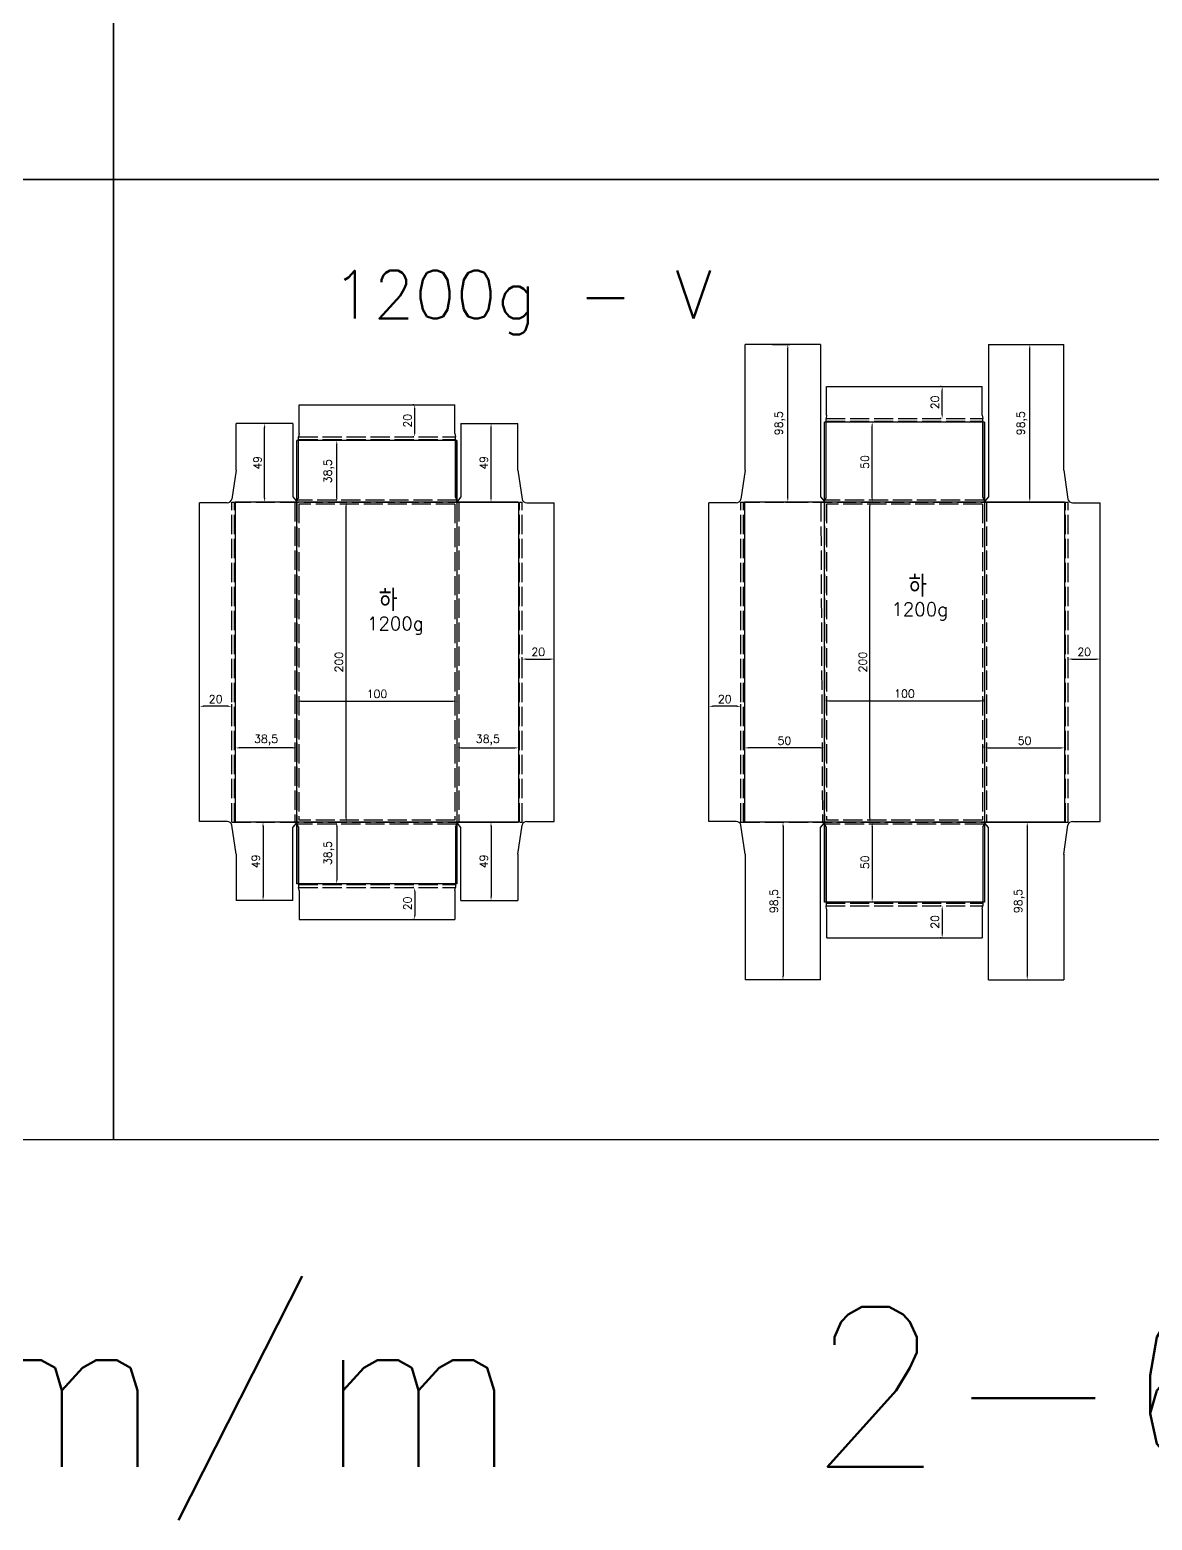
# Model space of a CAD drawing. Header units: millimetres. Extents: x 2179 to 11229, y 1198 to 3756.
# Drawn here: x 5277 to 5978, y 1198 to 2129 of the extents above; entities that cross this region are included whole.
import ezdxf

# ---------------------------------------------------------------- set-up
doc = ezdxf.new("R2010")
doc.units = ezdxf.units.MM
doc.linetypes.add('ACAD_ISO02W100', pattern=[15, 12, -3])
for name, color, linetype in [('기지', 7, 'Continuous'), ('인쇄지', 7, 'Continuous'), ('치수', 7, 'Continuous')]:
    doc.layers.add(name, color=color, linetype=linetype)
doc.styles.add('FHG', font='TXT.shx', dxfattribs={"height": 0.18, "bigfont": 'whgtxt.shx'})
doc.styles.get("Standard").update_dxf_attribs({"font": 'txt.shx', "bigfont": 'zfhg.shx'})
doc.dimstyles.new('ISO-25', dxfattribs={"dimtxt": 2.5, "dimasz": 2.5, "dimexe": 1.25, "dimexo": 0.625, "dimtad": 1, "dimtxsty": 'Standard', "dimcen": 2.5, "dimadec": 0, "dimazin": 0, "dimtfac": 1, "dimtmove": 0, "dimatfit": 3, "dimfxl": 0, "dimarcsym": 0})

# ---------------------------------------------------------------- blocks, each defined once
blk = doc.blocks.new('*D116')
at = {"layer": 'DEFPOINTS', "color": 0}
for p in [(5443.47, 1707.95), (5543.47, 1709.24), (5543.47, 1707.95)]:
    blk.add_point(p, dxfattribs=at)
at = {"layer": '치수', "color": 0, "lineweight": -2}
for p, q in [((5443.47, 1708.57), (5443.47, 1710.49)), ((5445.97, 1709.24), (5540.97, 1709.24)), ((5543.47, 1708.57), (5543.47, 1710.49))]:
    blk.add_line(p, q, dxfattribs=at)
at = {"layer": '치수', "color": 0}
for points in [[(5445.97, 1709.65), (5445.97, 1708.82), (5443.47, 1709.24)], [(5540.97, 1709.65), (5540.97, 1708.82), (5543.47, 1709.24)]]:
    blk.add_solid(points, dxfattribs=at)
at = {"layer": '치수', "color": 0, "insert": (5493.47, 1713.74), "char_height": 5, "attachment_point": 5}
blk.add_mtext('100', dxfattribs=at)
blk = doc.blocks.new('*D117')
at = {"layer": 'DEFPOINTS', "color": 0}
for p in [(5474.25, 1833.6), (5475.51, 1833.6), (5475.51, 1633.6)]:
    blk.add_point(p, dxfattribs=at)
at = {"layer": '치수', "color": 0, "lineweight": -2}
for p, q in [((5474.88, 1833.6), (5473, 1833.6)), ((5474.25, 1636.1), (5474.25, 1831.1)), ((5474.88, 1633.6), (5473, 1633.6))]:
    blk.add_line(p, q, dxfattribs=at)
at = {"layer": '치수', "color": 0}
for points in [[(5473.83, 1831.1), (5474.67, 1831.1), (5474.25, 1833.6)], [(5473.83, 1636.1), (5474.67, 1636.1), (5474.25, 1633.6)]]:
    blk.add_solid(points, dxfattribs=at)
at = {"layer": '치수', "color": 0, "insert": (5469.75, 1733.6), "char_height": 5, "attachment_point": 5, "rotation": 90}
blk.add_mtext('200', dxfattribs=at)
blk = doc.blocks.new('*D110')
at = {"layer": 'DEFPOINTS', "color": 0}
for p in [(5404.97, 1680.03), (5404.97, 1679.54), (5443.47, 1679.54)]:
    blk.add_point(p, dxfattribs=at)
at = {"layer": '치수', "color": 0, "lineweight": -2}
for p, q in [((5404.97, 1680.16), (5404.97, 1681.28)), ((5440.97, 1680.03), (5407.47, 1680.03)), ((5443.47, 1680.16), (5443.47, 1681.28))]:
    blk.add_line(p, q, dxfattribs=at)
at = {"layer": '치수', "color": 0}
for points in [[(5407.47, 1680.44), (5407.47, 1679.61), (5404.97, 1680.03)], [(5440.97, 1680.44), (5440.97, 1679.61), (5443.47, 1680.03)]]:
    blk.add_solid(points, dxfattribs=at)
at = {"layer": '치수', "color": 0, "insert": (5424.22, 1684.94), "char_height": 5, "attachment_point": 5}
blk.add_mtext('38,5', dxfattribs=at)
blk = doc.blocks.new('*D113')
at = {"layer": 'DEFPOINTS', "color": 0}
for p in [(5581.97, 1702.22), (5543.47, 1679.54), (5581.97, 1680.03)]:
    blk.add_point(p, dxfattribs=at)
at = {"layer": '치수', "color": 0, "lineweight": -2}
for p, q in [((5581.97, 1701.6), (5581.97, 1678.78)), ((5543.47, 1680.16), (5543.47, 1681.28)), ((5545.97, 1680.03), (5579.47, 1680.03))]:
    blk.add_line(p, q, dxfattribs=at)
at = {"layer": '치수', "color": 0}
for points in [[(5545.97, 1680.44), (5545.97, 1679.61), (5543.47, 1680.03)], [(5579.47, 1680.44), (5579.47, 1679.61), (5581.97, 1680.03)]]:
    blk.add_solid(points, dxfattribs=at)
at = {"layer": '치수', "color": 0, "insert": (5562.72, 1684.94), "char_height": 5, "attachment_point": 5}
blk.add_mtext('38,5', dxfattribs=at)
blk = doc.blocks.new('*D114')
at = {"layer": 'DEFPOINTS', "color": 0}
for p in [(5468.36, 1872.1), (5493.26, 1872.1), (5492.41, 1833.6)]:
    blk.add_point(p, dxfattribs=at)
at = {"layer": '치수', "color": 0, "lineweight": -2}
for p, q in [((5492.64, 1872.1), (5467.11, 1872.1)), ((5468.36, 1836.1), (5468.36, 1869.6)), ((5491.79, 1833.6), (5467.11, 1833.6))]:
    blk.add_line(p, q, dxfattribs=at)
at = {"layer": '치수', "color": 0}
for points in [[(5467.95, 1869.6), (5468.78, 1869.6), (5468.36, 1872.1)], [(5467.95, 1836.1), (5468.78, 1836.1), (5468.36, 1833.6)]]:
    blk.add_solid(points, dxfattribs=at)
at = {"layer": '치수', "color": 0, "insert": (5463.45, 1852.85), "char_height": 5, "attachment_point": 5, "rotation": 90}
blk.add_mtext('38,5', dxfattribs=at)
blk = doc.blocks.new('*D115')
at = {"layer": 'DEFPOINTS', "color": 0}
for p in [(5584.22, 1733.6), (5604.22, 1735.51), (5604.22, 1733.6)]:
    blk.add_point(p, dxfattribs=at)
at = {"layer": '치수', "color": 0, "lineweight": -2}
for p, q in [((5584.22, 1734.23), (5584.22, 1736.76)), ((5586.72, 1735.51), (5601.72, 1735.51)), ((5604.22, 1734.23), (5604.22, 1736.76))]:
    blk.add_line(p, q, dxfattribs=at)
at = {"layer": '치수', "color": 0}
for points in [[(5586.72, 1735.93), (5586.72, 1735.1), (5584.22, 1735.51)], [(5601.72, 1735.93), (5601.72, 1735.1), (5604.22, 1735.51)]]:
    blk.add_solid(points, dxfattribs=at)
at = {"layer": '치수', "color": 0, "insert": (5594.22, 1740.01), "char_height": 5, "attachment_point": 5}
blk.add_mtext('20', dxfattribs=at)
blk = doc.blocks.new('*D112')
at = {"layer": 'DEFPOINTS', "color": 0}
for p in [(5517.04, 1894.35), (5517.04, 1894.35), (5517.04, 1874.35)]:
    blk.add_point(p, dxfattribs=at)
at = {"layer": '치수', "color": 0, "lineweight": -2}
for p, q in [((5516.41, 1894.35), (5515.79, 1894.35)), ((5517.04, 1876.85), (5517.04, 1891.85)), ((5516.41, 1874.35), (5515.79, 1874.35))]:
    blk.add_line(p, q, dxfattribs=at)
at = {"layer": '치수', "color": 0}
for points in [[(5516.62, 1891.85), (5517.45, 1891.85), (5517.04, 1894.35)], [(5516.62, 1876.85), (5517.45, 1876.85), (5517.04, 1874.35)]]:
    blk.add_solid(points, dxfattribs=at)
at = {"layer": '치수', "color": 0, "insert": (5512.54, 1884.35), "char_height": 5, "attachment_point": 5, "rotation": 90}
blk.add_mtext('20', dxfattribs=at)
blk = doc.blocks.new('*D111')
at = {"layer": 'DEFPOINTS', "color": 0}
for p in [(5382.72, 1706.01), (5382.72, 1704.1), (5402.72, 1704.1)]:
    blk.add_point(p, dxfattribs=at)
at = {"layer": '치수', "color": 0, "lineweight": -2}
for p, q in [((5382.72, 1704.73), (5382.72, 1707.26)), ((5400.22, 1706.01), (5385.22, 1706.01)), ((5402.72, 1704.73), (5402.72, 1707.26))]:
    blk.add_line(p, q, dxfattribs=at)
at = {"layer": '치수', "color": 0}
for points in [[(5385.22, 1706.43), (5385.22, 1705.6), (5382.72, 1706.01)], [(5400.22, 1706.43), (5400.22, 1705.6), (5402.72, 1706.01)]]:
    blk.add_solid(points, dxfattribs=at)
at = {"layer": '치수', "color": 0, "insert": (5392.72, 1710.51), "char_height": 5, "attachment_point": 5}
blk.add_mtext('20', dxfattribs=at)
blk = doc.blocks.new('*D118')
at = {"layer": 'DEFPOINTS', "color": 0}
for p in [(5492.41, 1633.6), (5468.36, 1595.1), (5493.26, 1595.1)]:
    blk.add_point(p, dxfattribs=at)
at = {"layer": '치수', "color": 0, "lineweight": -2}
for p, q in [((5491.79, 1633.6), (5467.11, 1633.6)), ((5468.36, 1631.1), (5468.36, 1597.6)), ((5492.64, 1595.1), (5467.11, 1595.1))]:
    blk.add_line(p, q, dxfattribs=at)
at = {"layer": '치수', "color": 0}
for points in [[(5467.95, 1631.1), (5468.78, 1631.1), (5468.36, 1633.6)], [(5467.95, 1597.6), (5468.78, 1597.6), (5468.36, 1595.1)]]:
    blk.add_solid(points, dxfattribs=at)
at = {"layer": '치수', "color": 0, "insert": (5463.45, 1614.35), "char_height": 5, "attachment_point": 5, "rotation": 90}
blk.add_mtext('38,5', dxfattribs=at)
blk = doc.blocks.new('*D119')
at = {"layer": 'DEFPOINTS', "color": 0}
for p in [(5517.04, 1592.85), (5517.04, 1572.85), (5517.04, 1572.85)]:
    blk.add_point(p, dxfattribs=at)
at = {"layer": '치수', "color": 0, "lineweight": -2}
for p, q in [((5516.41, 1592.85), (5515.79, 1592.85)), ((5517.04, 1590.35), (5517.04, 1575.35)), ((5516.41, 1572.85), (5515.79, 1572.85))]:
    blk.add_line(p, q, dxfattribs=at)
at = {"layer": '치수', "color": 0}
for points in [[(5516.62, 1590.35), (5517.45, 1590.35), (5517.04, 1592.85)], [(5516.62, 1575.35), (5517.45, 1575.35), (5517.04, 1572.85)]]:
    blk.add_solid(points, dxfattribs=at)
at = {"layer": '치수', "color": 0, "insert": (5512.54, 1582.85), "char_height": 5, "attachment_point": 5, "rotation": 90}
blk.add_mtext('20', dxfattribs=at)
blk = doc.blocks.new('*D128')
at = {"layer": 'DEFPOINTS', "color": 0}
for p in [(5801.42, 1833.6), (5802.68, 1833.6), (5802.68, 1633.6)]:
    blk.add_point(p, dxfattribs=at)
at = {"layer": '치수', "color": 0, "lineweight": -2}
for p, q in [((5802.06, 1833.6), (5800.17, 1833.6)), ((5801.42, 1636.1), (5801.42, 1831.1)), ((5802.06, 1633.6), (5800.17, 1633.6))]:
    blk.add_line(p, q, dxfattribs=at)
at = {"layer": '치수', "color": 0}
for points in [[(5801.01, 1831.1), (5801.84, 1831.1), (5801.42, 1833.6)], [(5801.01, 1636.1), (5801.84, 1636.1), (5801.42, 1633.6)]]:
    blk.add_solid(points, dxfattribs=at)
at = {"layer": '치수', "color": 0, "insert": (5796.92, 1733.6), "char_height": 5, "attachment_point": 5, "rotation": 90}
blk.add_mtext('200', dxfattribs=at)
blk = doc.blocks.new('*D121')
at = {"layer": 'DEFPOINTS', "color": 0}
for p in [(5846.55, 1581.35), (5846.55, 1561.35), (5846.55, 1561.35)]:
    blk.add_point(p, dxfattribs=at)
at = {"layer": '치수', "color": 0, "lineweight": -2}
for p, q in [((5845.92, 1581.35), (5845.3, 1581.35)), ((5846.55, 1578.85), (5846.55, 1563.85)), ((5845.92, 1561.35), (5845.3, 1561.35))]:
    blk.add_line(p, q, dxfattribs=at)
at = {"layer": '치수', "color": 0}
for points in [[(5846.13, 1578.85), (5846.96, 1578.85), (5846.55, 1581.35)], [(5846.13, 1563.85), (5846.96, 1563.85), (5846.55, 1561.35)]]:
    blk.add_solid(points, dxfattribs=at)
at = {"layer": '치수', "color": 0, "insert": (5842.05, 1571.35), "char_height": 5, "attachment_point": 5, "rotation": 90}
blk.add_mtext('20', dxfattribs=at)
blk = doc.blocks.new('*D127')
at = {"layer": 'DEFPOINTS', "color": 0}
for p in [(5772.98, 1708.14), (5872.98, 1709.42), (5872.98, 1708.14)]:
    blk.add_point(p, dxfattribs=at)
at = {"layer": '치수', "color": 0, "lineweight": -2}
for p, q in [((5772.98, 1708.76), (5772.98, 1710.67)), ((5775.48, 1709.42), (5870.48, 1709.42)), ((5872.98, 1708.76), (5872.98, 1710.67))]:
    blk.add_line(p, q, dxfattribs=at)
at = {"layer": '치수', "color": 0}
for points in [[(5775.48, 1709.84), (5775.48, 1709), (5772.98, 1709.42)], [(5870.48, 1709.84), (5870.48, 1709), (5872.98, 1709.42)]]:
    blk.add_solid(points, dxfattribs=at)
at = {"layer": '치수', "color": 0, "insert": (5822.98, 1713.92), "char_height": 5, "attachment_point": 5}
blk.add_mtext('100', dxfattribs=at)
blk = doc.blocks.new('*D120')
at = {"layer": 'DEFPOINTS', "color": 0}
for p in [(5802.42, 1633.6), (5802.79, 1583.6), (5803.27, 1583.6)]:
    blk.add_point(p, dxfattribs=at)
at = {"layer": '치수', "color": 0, "lineweight": -2}
for p, q in [((5802.79, 1631.1), (5802.79, 1586.1)), ((5803.04, 1633.6), (5804.04, 1633.6)), ((5802.64, 1583.6), (5801.54, 1583.6))]:
    blk.add_line(p, q, dxfattribs=at)
at = {"layer": '치수', "color": 0}
for points in [[(5802.37, 1631.1), (5803.21, 1631.1), (5802.79, 1633.6)], [(5802.37, 1586.1), (5803.21, 1586.1), (5802.79, 1583.6)]]:
    blk.add_solid(points, dxfattribs=at)
at = {"layer": '치수', "color": 0, "insert": (5798.29, 1608.6), "char_height": 5, "attachment_point": 5, "rotation": 90}
blk.add_mtext('50', dxfattribs=at)
blk = doc.blocks.new('*D122')
at = {"layer": 'DEFPOINTS', "color": 0}
for p in [(5722.98, 1680.03), (5722.98, 1679.54), (5772.98, 1679.54)]:
    blk.add_point(p, dxfattribs=at)
at = {"layer": '치수', "color": 0, "lineweight": -2}
for p, q in [((5722.98, 1680.16), (5722.98, 1681.28)), ((5770.48, 1680.03), (5725.48, 1680.03)), ((5772.98, 1680.16), (5772.98, 1681.28))]:
    blk.add_line(p, q, dxfattribs=at)
at = {"layer": '치수', "color": 0}
for points in [[(5725.48, 1680.44), (5725.48, 1679.61), (5722.98, 1680.03)], [(5770.48, 1680.44), (5770.48, 1679.61), (5772.98, 1680.03)]]:
    blk.add_solid(points, dxfattribs=at)
at = {"layer": '치수', "color": 0, "insert": (5747.98, 1684.53), "char_height": 5, "attachment_point": 5}
blk.add_mtext('50', dxfattribs=at)
blk = doc.blocks.new('*D126')
at = {"layer": 'DEFPOINTS', "color": 0}
for p in [(5700.73, 1706.01), (5700.73, 1704.1), (5720.73, 1704.1)]:
    blk.add_point(p, dxfattribs=at)
at = {"layer": '치수', "color": 0, "lineweight": -2}
for p, q in [((5700.73, 1704.73), (5700.73, 1707.26)), ((5718.23, 1706.01), (5703.23, 1706.01)), ((5720.73, 1704.73), (5720.73, 1707.26))]:
    blk.add_line(p, q, dxfattribs=at)
at = {"layer": '치수', "color": 0}
for points in [[(5703.23, 1706.43), (5703.23, 1705.6), (5700.73, 1706.01)], [(5718.23, 1706.43), (5718.23, 1705.6), (5720.73, 1706.01)]]:
    blk.add_solid(points, dxfattribs=at)
at = {"layer": '치수', "color": 0, "insert": (5710.73, 1710.51), "char_height": 5, "attachment_point": 5}
blk.add_mtext('20', dxfattribs=at)
blk = doc.blocks.new('*D123')
at = {"layer": 'DEFPOINTS', "color": 0}
for p in [(5922.98, 1702.22), (5872.98, 1679.54), (5922.98, 1680.03)]:
    blk.add_point(p, dxfattribs=at)
at = {"layer": '치수', "color": 0, "lineweight": -2}
for p, q in [((5922.98, 1701.6), (5922.98, 1678.78)), ((5872.98, 1680.16), (5872.98, 1681.28)), ((5875.48, 1680.03), (5920.48, 1680.03))]:
    blk.add_line(p, q, dxfattribs=at)
at = {"layer": '치수', "color": 0}
for points in [[(5875.48, 1680.44), (5875.48, 1679.61), (5872.98, 1680.03)], [(5920.48, 1680.44), (5920.48, 1679.61), (5922.98, 1680.03)]]:
    blk.add_solid(points, dxfattribs=at)
at = {"layer": '치수', "color": 0, "insert": (5897.98, 1684.53), "char_height": 5, "attachment_point": 5}
blk.add_mtext('50', dxfattribs=at)
blk = doc.blocks.new('*D125')
at = {"layer": 'DEFPOINTS', "color": 0}
for p in [(5846.55, 1905.85), (5846.55, 1905.85), (5846.55, 1885.85)]:
    blk.add_point(p, dxfattribs=at)
at = {"layer": '치수', "color": 0, "lineweight": -2}
for p, q in [((5845.92, 1905.85), (5845.3, 1905.85)), ((5846.55, 1888.35), (5846.55, 1903.35)), ((5845.92, 1885.85), (5845.3, 1885.85))]:
    blk.add_line(p, q, dxfattribs=at)
at = {"layer": '치수', "color": 0}
for points in [[(5846.13, 1903.35), (5846.96, 1903.35), (5846.55, 1905.85)], [(5846.13, 1888.35), (5846.96, 1888.35), (5846.55, 1885.85)]]:
    blk.add_solid(points, dxfattribs=at)
at = {"layer": '치수', "color": 0, "insert": (5842.05, 1895.85), "char_height": 5, "attachment_point": 5, "rotation": 90}
blk.add_mtext('20', dxfattribs=at)
blk = doc.blocks.new('*D124')
at = {"layer": 'DEFPOINTS', "color": 0}
for p in [(5802.79, 1883.6), (5803.27, 1883.6), (5802.42, 1833.6)]:
    blk.add_point(p, dxfattribs=at)
at = {"layer": '치수', "color": 0, "lineweight": -2}
for p, q in [((5802.64, 1883.6), (5801.54, 1883.6)), ((5802.79, 1836.1), (5802.79, 1881.1)), ((5803.04, 1833.6), (5804.04, 1833.6))]:
    blk.add_line(p, q, dxfattribs=at)
at = {"layer": '치수', "color": 0}
for points in [[(5802.37, 1881.1), (5803.21, 1881.1), (5802.79, 1883.6)], [(5802.37, 1836.1), (5803.21, 1836.1), (5802.79, 1833.6)]]:
    blk.add_solid(points, dxfattribs=at)
at = {"layer": '치수', "color": 0, "insert": (5798.29, 1858.6), "char_height": 5, "attachment_point": 5, "rotation": 90}
blk.add_mtext('50', dxfattribs=at)
blk = doc.blocks.new('*D129')
at = {"layer": 'DEFPOINTS', "color": 0}
for p in [(5925.23, 1733.6), (5945.23, 1735.51), (5945.23, 1733.6)]:
    blk.add_point(p, dxfattribs=at)
at = {"layer": '치수', "color": 0, "lineweight": -2}
for p, q in [((5925.23, 1734.23), (5925.23, 1736.76)), ((5927.73, 1735.51), (5942.73, 1735.51)), ((5945.23, 1734.23), (5945.23, 1736.76))]:
    blk.add_line(p, q, dxfattribs=at)
at = {"layer": '치수', "color": 0}
for points in [[(5927.73, 1735.93), (5927.73, 1735.1), (5925.23, 1735.51)], [(5942.73, 1735.93), (5942.73, 1735.1), (5945.23, 1735.51)]]:
    blk.add_solid(points, dxfattribs=at)
at = {"layer": '치수', "color": 0, "insert": (5935.23, 1740.01), "char_height": 5, "attachment_point": 5}
blk.add_mtext('20', dxfattribs=at)
blk = doc.blocks.new('*D130')
at = {"layer": 'DEFPOINTS', "color": 0}
for p in [(5739.94, 1932.1), (5750.09, 1932.1), (5747.98, 1833.6)]:
    blk.add_point(p, dxfattribs=at)
at = {"layer": '치수', "color": 0, "lineweight": -2}
for p, q in [((5740.56, 1932.1), (5751.34, 1932.1)), ((5750.09, 1836.1), (5750.09, 1929.6)), ((5748.6, 1833.6), (5751.34, 1833.6))]:
    blk.add_line(p, q, dxfattribs=at)
at = {"layer": '치수', "color": 0}
for points in [[(5749.67, 1929.6), (5750.5, 1929.6), (5750.09, 1932.1)], [(5749.67, 1836.1), (5750.5, 1836.1), (5750.09, 1833.6)]]:
    blk.add_solid(points, dxfattribs=at)
at = {"layer": '치수', "color": 0, "insert": (5745.17, 1882.85), "char_height": 5, "attachment_point": 5, "rotation": 90}
blk.add_mtext('98,5', dxfattribs=at)
blk = doc.blocks.new('*D131')
at = {"layer": 'DEFPOINTS', "color": 0}
for p in [(5899.06, 1932.1), (5901.27, 1932.1), (5897.98, 1833.6)]:
    blk.add_point(p, dxfattribs=at)
at = {"layer": '치수', "color": 0, "lineweight": -2}
for p, q in [((5899.68, 1932.1), (5902.52, 1932.1)), ((5901.27, 1836.1), (5901.27, 1929.6)), ((5898.6, 1833.6), (5902.52, 1833.6))]:
    blk.add_line(p, q, dxfattribs=at)
at = {"layer": '치수', "color": 0}
for points in [[(5900.85, 1929.6), (5901.68, 1929.6), (5901.27, 1932.1)], [(5900.85, 1836.1), (5901.68, 1836.1), (5901.27, 1833.6)]]:
    blk.add_solid(points, dxfattribs=at)
at = {"layer": '치수', "color": 0, "insert": (5896.35, 1882.85), "char_height": 5, "attachment_point": 5, "rotation": 90}
blk.add_mtext('98,5', dxfattribs=at)
blk = doc.blocks.new('*D132')
at = {"layer": 'DEFPOINTS', "color": 0}
for p in [(5751.49, 1633.6), (5747.11, 1535.1), (5750.49, 1535.1)]:
    blk.add_point(p, dxfattribs=at)
at = {"layer": '치수', "color": 0, "lineweight": -2}
for p, q in [((5750.86, 1633.6), (5745.86, 1633.6)), ((5747.11, 1631.1), (5747.11, 1537.6)), ((5749.86, 1535.1), (5745.86, 1535.1))]:
    blk.add_line(p, q, dxfattribs=at)
at = {"layer": '치수', "color": 0}
for points in [[(5746.69, 1631.1), (5747.53, 1631.1), (5747.11, 1633.6)], [(5746.69, 1537.6), (5747.53, 1537.6), (5747.11, 1535.1)]]:
    blk.add_solid(points, dxfattribs=at)
at = {"layer": '치수', "color": 0, "insert": (5742.19, 1584.35), "char_height": 5, "attachment_point": 5, "rotation": 90}
blk.add_mtext('98,5', dxfattribs=at)
blk = doc.blocks.new('*D133')
at = {"layer": 'DEFPOINTS', "color": 0}
for p in [(5897.98, 1633.6), (5898.98, 1535.1), (5899.67, 1535.1)]:
    blk.add_point(p, dxfattribs=at)
at = {"layer": '치수', "color": 0, "lineweight": -2}
for p, q in [((5898.6, 1633.6), (5900.92, 1633.6)), ((5899.67, 1631.1), (5899.67, 1537.6)), ((5899.6, 1535.1), (5900.92, 1535.1))]:
    blk.add_line(p, q, dxfattribs=at)
at = {"layer": '치수', "color": 0}
for points in [[(5899.25, 1631.1), (5900.09, 1631.1), (5899.67, 1633.6)], [(5899.25, 1537.6), (5900.09, 1537.6), (5899.67, 1535.1)]]:
    blk.add_solid(points, dxfattribs=at)
at = {"layer": '치수', "color": 0, "insert": (5894.75, 1584.35), "char_height": 5, "attachment_point": 5, "rotation": 90}
blk.add_mtext('98,5', dxfattribs=at)
blk = doc.blocks.new('*D134')
at = {"layer": 'DEFPOINTS', "color": 0}
for p in [(5423.31, 1882.6), (5424.22, 1882.6), (5424.22, 1833.6)]:
    blk.add_point(p, dxfattribs=at)
at = {"layer": '치수', "color": 0, "lineweight": -2}
for p, q in [((5423.59, 1882.6), (5422.06, 1882.6)), ((5423.31, 1836.1), (5423.31, 1880.1)), ((5423.59, 1833.6), (5422.06, 1833.6))]:
    blk.add_line(p, q, dxfattribs=at)
at = {"layer": '치수', "color": 0}
for points in [[(5422.89, 1880.1), (5423.73, 1880.1), (5423.31, 1882.6)], [(5422.89, 1836.1), (5423.73, 1836.1), (5423.31, 1833.6)]]:
    blk.add_solid(points, dxfattribs=at)
at = {"layer": '치수', "color": 0, "insert": (5418.81, 1858.1), "char_height": 5, "attachment_point": 5, "rotation": 90}
blk.add_mtext('49', dxfattribs=at)
blk = doc.blocks.new('*D135')
at = {"layer": 'DEFPOINTS', "color": 0}
for p in [(5424.22, 1633.6), (5422.31, 1584.6), (5423.22, 1584.6)]:
    blk.add_point(p, dxfattribs=at)
at = {"layer": '치수', "color": 0, "lineweight": -2}
for p, q in [((5423.59, 1633.6), (5421.06, 1633.6)), ((5422.31, 1631.1), (5422.31, 1587.1)), ((5422.59, 1584.6), (5421.06, 1584.6))]:
    blk.add_line(p, q, dxfattribs=at)
at = {"layer": '치수', "color": 0}
for points in [[(5421.89, 1631.1), (5422.73, 1631.1), (5422.31, 1633.6)], [(5421.89, 1587.1), (5422.73, 1587.1), (5422.31, 1584.6)]]:
    blk.add_solid(points, dxfattribs=at)
at = {"layer": '치수', "color": 0, "insert": (5417.81, 1609.1), "char_height": 5, "attachment_point": 5, "rotation": 90}
blk.add_mtext('49', dxfattribs=at)
blk = doc.blocks.new('*D183')
at = {"layer": 'DEFPOINTS', "color": 0}
for p in [(5563.82, 1882.6), (5564.73, 1882.6), (5562.82, 1833.6)]:
    blk.add_point(p, dxfattribs=at)
at = {"layer": '치수', "color": 0, "lineweight": -2}
for p, q in [((5564.44, 1882.6), (5565.98, 1882.6)), ((5564.73, 1836.1), (5564.73, 1880.1)), ((5563.44, 1833.6), (5565.98, 1833.6))]:
    blk.add_line(p, q, dxfattribs=at)
at = {"layer": '치수', "color": 0}
for points in [[(5564.31, 1880.1), (5565.14, 1880.1), (5564.73, 1882.6)], [(5564.31, 1836.1), (5565.14, 1836.1), (5564.73, 1833.6)]]:
    blk.add_solid(points, dxfattribs=at)
at = {"layer": '치수', "color": 0, "insert": (5560.23, 1858.1), "char_height": 5, "attachment_point": 5, "rotation": 90}
blk.add_mtext('49', dxfattribs=at)
blk = doc.blocks.new('*D184')
at = {"layer": 'DEFPOINTS', "color": 0}
for p in [(5562.82, 1633.6), (5563.82, 1584.6), (5564.73, 1584.6)]:
    blk.add_point(p, dxfattribs=at)
at = {"layer": '치수', "color": 0, "lineweight": -2}
for p, q in [((5563.44, 1633.6), (5565.98, 1633.6)), ((5564.73, 1631.1), (5564.73, 1587.1)), ((5564.44, 1584.6), (5565.98, 1584.6))]:
    blk.add_line(p, q, dxfattribs=at)
at = {"layer": '치수', "color": 0}
for points in [[(5564.31, 1631.1), (5565.14, 1631.1), (5564.73, 1633.6)], [(5564.31, 1587.1), (5565.14, 1587.1), (5564.73, 1584.6)]]:
    blk.add_solid(points, dxfattribs=at)
at = {"layer": '치수', "color": 0, "insert": (5560.23, 1609.1), "char_height": 5, "attachment_point": 5, "rotation": 90}
blk.add_mtext('49', dxfattribs=at)

msp = doc.modelspace()

# ---------------------------------------------------------------- linework, layer by layer
at = {"color": 6}
for points in [[(4428.818, 2635.181), (5328.818, 2635.181), (5328.818, 2035.181), (4428.818, 2035.181)], [(5328.818, 2635.181), (6678.818, 2635.181), (6678.818, 2035.181), (5328.818, 2035.181)], [(4428.818, 2035.181), (5328.818, 2035.181), (5328.818, 1435.181), (4428.818, 1435.181)], [(5328.818, 2035.181), (6678.818, 2035.181), (6678.818, 1435.181), (5328.818, 1435.181)]]:
    msp.add_lwpolyline(points, close=True, dxfattribs=at)
at = {"layer": '기지', "color": 3}
for p, q in [((5772.976, 1583.601), (5772.976, 1883.601)), ((5872.976, 1883.601), (5872.976, 1583.601)), ((5443.467, 1595.101), (5443.467, 1872.101)), ((5543.467, 1872.101), (5543.467, 1595.101)), ((5581.967, 1833.601), (5404.967, 1833.601)), ((5922.976, 1833.601), (5722.976, 1833.601)), ((5581.967, 1633.601), (5404.967, 1633.601)), ((5922.976, 1633.601), (5722.976, 1633.601))]:
    msp.add_line(p, q, dxfattribs=at)
at = {"layer": '기지'}
for p, q in [((5872.976, 1883.601), (5772.976, 1883.601)), ((5772.976, 1833.601), (5772.976, 1883.601)), ((5872.976, 1833.601), (5872.976, 1883.601)), ((5543.467, 1872.101), (5443.467, 1872.101)), ((5443.467, 1833.601), (5443.467, 1872.101)), ((5543.467, 1833.601), (5543.467, 1872.101)), ((5404.967, 1833.601), (5404.967, 1633.601)), ((5443.467, 1833.601), (5404.967, 1833.601)), ((5543.467, 1833.601), (5581.967, 1833.601)), ((5581.967, 1833.601), (5581.967, 1633.601)), ((5722.976, 1833.601), (5722.976, 1633.601)), ((5772.976, 1833.601), (5722.976, 1833.601)), ((5872.976, 1833.601), (5922.976, 1833.601)), ((5922.976, 1833.601), (5922.976, 1633.601)), ((5443.467, 1633.601), (5404.967, 1633.601)), ((5443.467, 1633.601), (5443.467, 1595.101)), ((5543.467, 1633.601), (5543.467, 1595.351)), ((5543.467, 1633.601), (5581.967, 1633.601)), ((5772.976, 1633.601), (5722.976, 1633.601)), ((5772.976, 1633.601), (5772.976, 1583.601)), ((5872.976, 1633.601), (5872.976, 1583.851)), ((5872.976, 1633.601), (5922.976, 1633.601)), ((5543.467, 1595.101), (5443.467, 1595.101)), ((5872.976, 1583.601), (5772.976, 1583.601))]:
    msp.add_line(p, q, dxfattribs=at)
at = {"layer": '인쇄지', "color": 6}
for p, q in [((5723.511, 1853.601), (5723.511, 1932.101)), ((5770.476, 1932.101), (5723.511, 1932.101)), ((5770.476, 1932.101), (5770.476, 1836.848)), ((5875.476, 1932.101), (5922.44, 1932.101)), ((5875.476, 1932.101), (5875.476, 1836.848)), ((5922.44, 1853.601), (5922.44, 1932.101)), ((5774.376, 1887.851), (5774.376, 1905.851)), ((5774.476, 1905.851), (5871.476, 1905.851)), ((5871.576, 1887.851), (5871.576, 1905.851)), ((5444.867, 1894.351), (5542.067, 1894.351)), ((5444.867, 1876.351), (5444.867, 1894.351)), ((5542.067, 1876.351), (5542.067, 1894.351)), ((5405.503, 1853.601), (5405.503, 1882.601)), ((5440.967, 1882.601), (5405.503, 1882.601)), ((5440.967, 1882.601), (5440.967, 1836.848)), ((5545.967, 1882.601), (5545.967, 1836.848)), ((5545.967, 1882.601), (5581.432, 1882.601)), ((5581.432, 1853.601), (5581.432, 1882.601)), ((5774.376, 1887.851), (5773.976, 1885.851)), ((5773.976, 1836.409), (5773.976, 1885.851)), ((5871.576, 1887.851), (5871.976, 1885.851)), ((5871.976, 1836.409), (5871.976, 1885.851)), ((5444.867, 1876.351), (5444.467, 1874.351)), ((5444.467, 1836.409), (5444.467, 1874.351)), ((5542.067, 1876.351), (5542.467, 1874.351)), ((5542.467, 1836.409), (5542.467, 1874.351)), ((5405.503, 1853.601), (5402.851, 1835.449)), ((5581.432, 1853.601), (5584.084, 1835.449)), ((5723.511, 1853.601), (5720.859, 1835.449)), ((5922.44, 1853.601), (5925.092, 1835.449)), ((5440.967, 1836.848), (5443.217, 1834.101)), ((5444.467, 1836.409), (5443.217, 1834.101)), ((5542.467, 1836.409), (5543.717, 1834.101)), ((5545.967, 1836.848), (5543.717, 1834.101)), ((5770.476, 1836.848), (5772.726, 1834.101)), ((5773.976, 1836.409), (5772.726, 1834.101)), ((5871.976, 1836.409), (5873.226, 1834.101)), ((5875.476, 1836.848), (5873.226, 1834.101)), ((5382.717, 1634.101), (5382.717, 1833.101)), ((5399.923, 1833.101), (5382.717, 1833.101)), ((5587.012, 1833.101), (5604.217, 1833.101)), ((5604.217, 1634.101), (5604.217, 1833.101)), ((5700.726, 1634.101), (5700.726, 1833.101)), ((5717.931, 1833.101), (5700.726, 1833.101)), ((5928.021, 1833.101), (5945.226, 1833.101)), ((5945.226, 1634.101), (5945.226, 1833.101)), ((5399.923, 1634.101), (5382.717, 1634.101)), ((5405.503, 1613.601), (5402.851, 1631.753)), ((5440.967, 1630.354), (5443.217, 1633.101)), ((5440.967, 1584.601), (5440.967, 1630.354)), ((5444.467, 1630.793), (5443.217, 1633.101)), ((5444.467, 1630.793), (5444.467, 1592.851)), ((5542.467, 1630.793), (5543.717, 1633.101)), ((5542.467, 1630.793), (5542.467, 1592.851)), ((5545.967, 1630.354), (5543.717, 1633.101)), ((5545.967, 1584.601), (5545.967, 1630.354)), ((5581.432, 1613.601), (5584.084, 1631.753)), ((5587.012, 1634.101), (5604.217, 1634.101)), ((5717.931, 1634.101), (5700.726, 1634.101)), ((5723.511, 1613.601), (5720.859, 1631.753)), ((5770.476, 1630.354), (5772.726, 1633.101)), ((5770.476, 1535.101), (5770.476, 1630.354)), ((5773.976, 1630.793), (5772.726, 1633.101)), ((5773.976, 1630.793), (5773.976, 1581.351)), ((5871.976, 1630.793), (5873.226, 1633.101)), ((5871.976, 1630.793), (5871.976, 1581.351)), ((5875.476, 1630.354), (5873.226, 1633.101)), ((5875.476, 1535.101), (5875.476, 1630.354)), ((5922.44, 1613.601), (5925.092, 1631.753)), ((5928.021, 1634.101), (5945.226, 1634.101)), ((5405.503, 1613.601), (5405.503, 1584.601)), ((5581.432, 1613.601), (5581.432, 1584.601)), ((5723.511, 1613.601), (5723.511, 1535.101)), ((5922.44, 1613.601), (5922.44, 1535.101)), ((5444.867, 1590.851), (5444.467, 1592.851)), ((5542.067, 1590.851), (5542.467, 1592.851)), ((5440.967, 1584.601), (5405.503, 1584.601)), ((5444.867, 1590.851), (5444.867, 1572.851)), ((5542.067, 1590.851), (5542.067, 1572.851)), ((5545.967, 1584.601), (5581.432, 1584.601)), ((5774.376, 1579.351), (5773.976, 1581.351)), ((5774.376, 1579.351), (5774.376, 1561.351)), ((5871.576, 1579.351), (5871.976, 1581.351)), ((5871.576, 1579.351), (5871.576, 1561.351)), ((5444.867, 1572.851), (5542.067, 1572.851)), ((5774.476, 1561.351), (5871.476, 1561.351)), ((5770.476, 1535.101), (5723.511, 1535.101)), ((5875.476, 1535.101), (5922.44, 1535.101))]:
    msp.add_line(p, q, dxfattribs=at)
at = {"layer": '인쇄지', "color": 4, "linetype": 'ACAD_ISO02W100'}
for p, q in [((5773.976, 1885.851), (5871.976, 1885.851)), ((5773.976, 1884.101), (5871.976, 1884.101)), ((5444.467, 1874.351), (5542.467, 1874.351)), ((5444.467, 1872.601), (5542.467, 1872.601)), ((5402.717, 1633.601), (5402.717, 1833.601)), ((5402.717, 1833.601), (5584.217, 1833.601)), ((5404.467, 1633.601), (5404.467, 1833.601)), ((5443.467, 1833.101), (5443.467, 1633.601)), ((5543.467, 1833.101), (5543.467, 1633.601)), ((5582.467, 1633.601), (5582.467, 1833.601)), ((5584.217, 1633.601), (5584.217, 1833.601)), ((5720.726, 1633.601), (5720.726, 1833.601)), ((5720.726, 1833.601), (5925.226, 1833.601)), ((5722.476, 1633.601), (5722.476, 1833.601)), ((5772.976, 1833.601), (5772.976, 1633.601)), ((5872.976, 1833.601), (5872.976, 1633.601)), ((5923.476, 1633.601), (5923.476, 1833.601)), ((5925.226, 1633.601), (5925.226, 1833.601)), ((5402.717, 1633.601), (5584.217, 1633.601)), ((5720.726, 1633.601), (5925.226, 1633.601)), ((5444.467, 1594.601), (5542.467, 1594.601)), ((5444.467, 1592.851), (5542.467, 1592.851)), ((5773.976, 1583.101), (5871.976, 1583.101)), ((5773.976, 1581.351), (5871.976, 1581.351))]:
    msp.add_line(p, q, dxfattribs=at)
at = {"layer": '인쇄지', "color": 6}
for centre, start, end in [((5399.923, 1836.101), 270, 347.450631), ((5587.012, 1836.101), 192.549369, 270), ((5717.931, 1836.101), 270, 347.450631), ((5928.021, 1836.101), 192.549369, 270), ((5399.923, 1631.101), 12.549369, 90), ((5587.012, 1631.101), 90, 167.450631), ((5717.931, 1631.101), 12.549369, 90), ((5928.021, 1631.101), 90, 167.450631)]:
    msp.add_arc(centre, 3, start, end, dxfattribs=at)
at = {"layer": '치수', "color": 2, "linetype": 'ACAD_ISO02W100'}
for p, q in [((5543.217, 1834.851), (5443.717, 1834.851)), ((5872.726, 1834.851), (5773.226, 1834.851)), ((5442.217, 1833.351), (5442.217, 1633.851)), ((5444.717, 1832.351), (5444.717, 1634.851)), ((5542.217, 1832.351), (5444.717, 1832.351)), ((5542.217, 1832.351), (5542.217, 1634.851)), ((5544.717, 1833.351), (5544.717, 1633.851)), ((5770.726, 1833.351), (5771.726, 1633.851)), ((5774.226, 1832.351), (5774.226, 1634.851)), ((5871.726, 1832.351), (5774.226, 1832.351)), ((5871.726, 1832.351), (5871.726, 1634.851)), ((5874.226, 1833.351), (5874.226, 1633.851)), ((5543.217, 1632.351), (5443.717, 1632.351)), ((5542.217, 1634.851), (5444.717, 1634.851)), ((5872.726, 1632.351), (5773.226, 1632.351)), ((5871.726, 1634.851), (5774.226, 1634.851))]:
    msp.add_line(p, q, dxfattribs=at)

# ---------------------------------------------------------------- texts
at = {"style": 'FHG'}
msp.add_text('1200g - V', height=30, dxfattribs=at).set_placement((5465.485, 1948.174))
at = {"color": 1}
msp.add_text('2호기 (최대 1-600m/m  2-600m/m)', height=100, dxfattribs=at).set_placement((4104.482, 1230.931))
at = {"layer": '기지', "color": 1}
for p in [(5825.426, 1774.437), (5494.641, 1765.544)]:
    msp.add_text('하', height=13.333, dxfattribs=at).set_placement(p)
at = {"layer": '기지', "color": 1, "style": 'FHG'}
for p in [(5814.823, 1762.438), (5487.254, 1753.545)]:
    msp.add_text('1200g', height=8.3333, dxfattribs=at).set_placement(p)

# ---------------------------------------------------------------- dimensions: what is measured, and where the dimension line sits
at = {"layer": '치수', "color": 4}
for base, p1, p2, angle, picture, middle in [((5750.088, 1932.101), (5747.976, 1833.601), (5739.939, 1932.101), 90, '*D130', (5745.171, 1882.851)), ((5901.268, 1932.101), (5897.976, 1833.601), (5899.058, 1932.101), 90, '*D131', (5896.351, 1882.851)), ((5423.309, 1882.601), (5424.217, 1833.601), (5424.217, 1882.601), 90, '*D134', (5418.809, 1858.101)), ((5564.726, 1882.601), (5562.817, 1833.601), (5563.817, 1882.601), 90, '*D183', (5560.226, 1858.101)), ((5422.309, 1584.601), (5424.217, 1633.601), (5423.217, 1584.601), 270, '*D135', (5417.809, 1609.101)), ((5564.726, 1584.601), (5562.817, 1633.601), (5563.817, 1584.601), 270, '*D184', (5560.226, 1609.101)), ((5747.109, 1535.101), (5751.486, 1633.601), (5750.486, 1535.101), 90, '*D132', (5742.192, 1584.351)), ((5899.67, 1535.101), (5897.976, 1633.601), (5898.976, 1535.101), 90, '*D133', (5894.754, 1584.351))]:
    dim = msp.add_linear_dim(base=base, p1=p1, p2=p2, angle=angle, dimstyle='ISO-25', override={"dimtxt": 5, "dimgap": 2, "dimdec": 1, "dimtdec": 1}, dxfattribs=at)
    dim.commit()
    dim.dimension.update_dxf_attribs({"geometry": picture, "text_midpoint": middle})
at = {"layer": '치수', "color": 3}
for base, p1, p2, angle, picture, middle in [((5846.545, 1905.851), (5846.545, 1885.851), (5846.545, 1905.851), 270, '*D125', (5842.045, 1895.851)), ((5517.037, 1894.351), (5517.037, 1874.351), (5517.037, 1894.351), 270, '*D112', (5512.537, 1884.351)), ((5604.217, 1735.514), (5584.217, 1733.601), (5604.217, 1733.601), 180, '*D115', (5594.217, 1740.014)), ((5945.226, 1735.514), (5925.226, 1733.601), (5945.226, 1733.601), 180, '*D129', (5935.226, 1740.014)), ((5517.037, 1572.851), (5517.037, 1592.851), (5517.037, 1572.851), 90, '*D119', (5512.537, 1582.851)), ((5846.545, 1561.351), (5846.545, 1581.351), (5846.545, 1561.351), 90, '*D121', (5842.045, 1571.351))]:
    dim = msp.add_linear_dim(base=base, p1=p1, p2=p2, angle=angle, dimstyle='ISO-25', override={"dimtxt": 5, "dimgap": 2, "dimdec": 1, "dimtdec": 1}, dxfattribs=at)
    dim.commit()
    dim.dimension.update_dxf_attribs({"geometry": picture, "text_midpoint": middle})
at = {"layer": '치수', "color": 1}
for base, p1, p2, angle, picture, middle in [((5802.789, 1883.601), (5802.418, 1833.601), (5803.269, 1883.601), 270, '*D124', (5798.289, 1858.601)), ((5474.25, 1833.601), (5475.508, 1633.601), (5475.508, 1833.601), 270, '*D117', (5469.75, 1733.601)), ((5801.424, 1833.601), (5802.682, 1633.601), (5802.682, 1833.601), 270, '*D128', (5796.924, 1733.601)), ((5543.467, 1709.235), (5443.467, 1707.949), (5543.467, 1707.949), 180, '*D116', (5493.467, 1713.735)), ((5872.976, 1709.421), (5772.976, 1708.136), (5872.976, 1708.136), 180, '*D127', (5822.976, 1713.921)), ((5581.967, 1680.028), (5543.467, 1679.539), (5581.967, 1702.224), 180, '*D113', (5562.718, 1684.945)), ((5922.976, 1680.028), (5872.976, 1679.539), (5922.976, 1702.224), 180, '*D123', (5897.976, 1684.528)), ((5802.789, 1583.601), (5802.418, 1633.601), (5803.269, 1583.601), 90, '*D120', (5798.289, 1608.601))]:
    dim = msp.add_linear_dim(base=base, p1=p1, p2=p2, angle=angle, dimstyle='ISO-25', override={"dimtxt": 5, "dimgap": 2, "dimdec": 1, "dimtdec": 1}, dxfattribs=at)
    dim.commit()
    dim.dimension.update_dxf_attribs({"geometry": picture, "text_midpoint": middle})
for base, p1, p2, angle, picture, middle in [((5468.364, 1872.101), (5492.41, 1833.601), (5493.261, 1872.101), 270, '*D114', (5468.364, 1852.851)), ((5468.364, 1595.101), (5492.41, 1633.601), (5493.261, 1595.101), 90, '*D118', (5468.364, 1614.351))]:
    dim = msp.add_linear_dim(base=base, p1=p1, p2=p2, angle=angle, dimstyle='ISO-25', override={"dimtxt": 5, "dimgap": 2, "dimdec": 1, "dimtdec": 1}, dxfattribs=at)
    dim.commit()
    dim.dimension.update_dxf_attribs({"geometry": picture, "text_midpoint": middle, "dimtype": 160})
at = {"layer": '치수', "color": 3}
for base, p1, p2, picture, middle in [((5382.717, 1706.014), (5402.717, 1704.101), (5382.717, 1704.101), '*D111', (5392.717, 1710.514)), ((5700.726, 1706.014), (5720.726, 1704.101), (5700.726, 1704.101), '*D126', (5710.726, 1710.514))]:
    dim = msp.add_linear_dim(base=base, p1=p1, p2=p2, dimstyle='ISO-25', override={"dimtxt": 5, "dimgap": 2, "dimdec": 1, "dimtdec": 1}, dxfattribs=at)
    dim.commit()
    dim.dimension.update_dxf_attribs({"geometry": picture, "text_midpoint": middle})
at = {"layer": '치수', "color": 1}
for base, p1, p2, picture, middle in [((5404.967, 1680.028), (5443.467, 1679.539), (5404.967, 1679.539), '*D110', (5424.217, 1684.945)), ((5722.976, 1680.028), (5772.976, 1679.539), (5722.976, 1679.539), '*D122', (5747.976, 1684.528))]:
    dim = msp.add_linear_dim(base=base, p1=p1, p2=p2, dimstyle='ISO-25', override={"dimtxt": 5, "dimgap": 2, "dimdec": 1, "dimtdec": 1}, dxfattribs=at)
    dim.commit()
    dim.dimension.update_dxf_attribs({"geometry": picture, "text_midpoint": middle})

doc.saveas('drawing.dxf')
